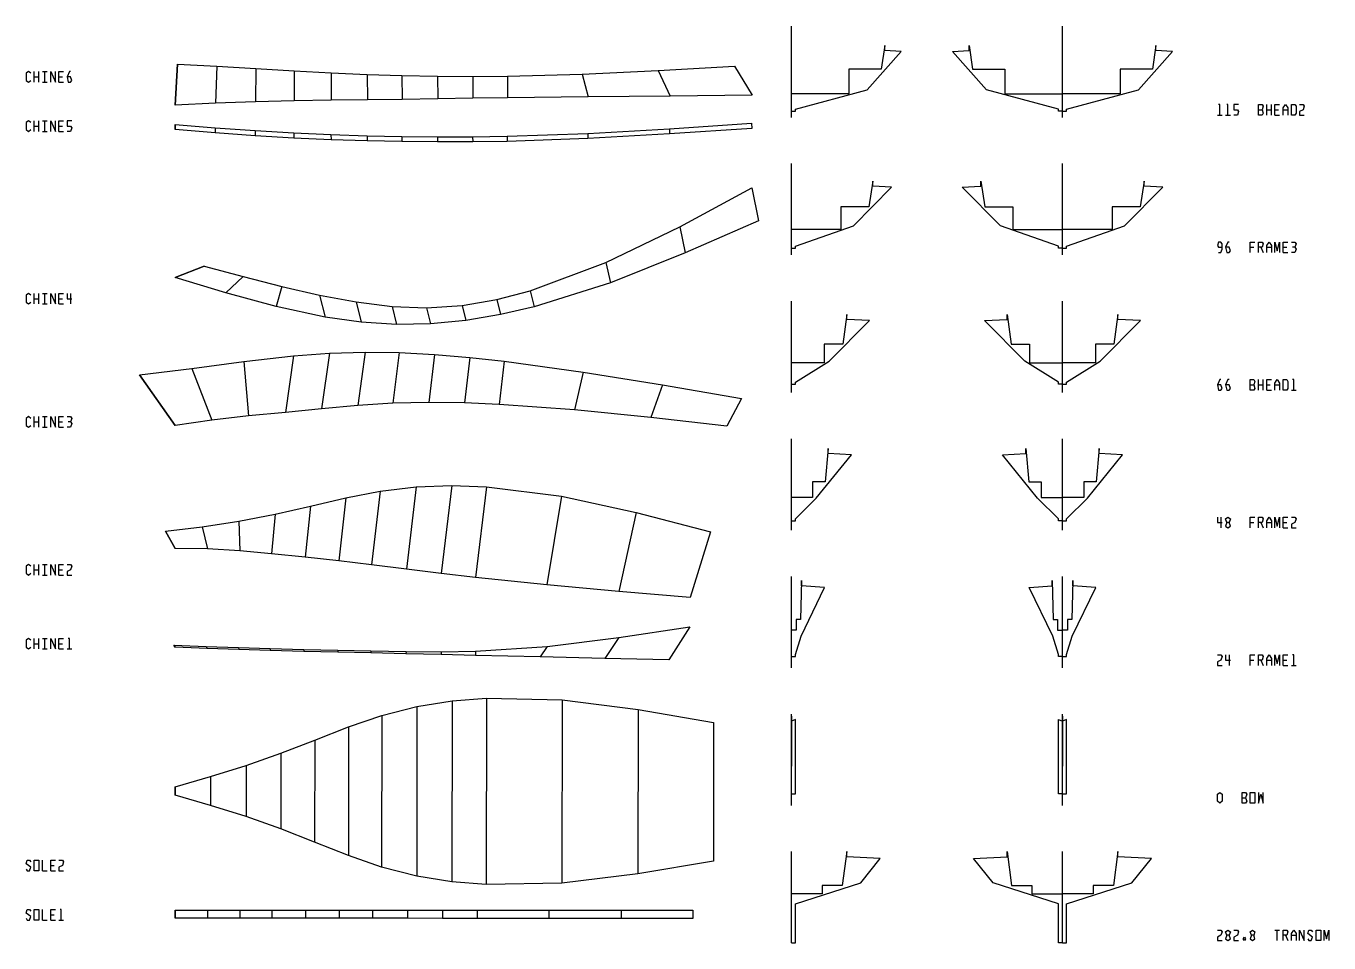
# Model space of a CAD drawing. Header units: metres. Extents: x -385 to 707, y -720 to 1023.
# Drawn here: x -373 to 262, y 108 to 554 of the extents above; entities that cross this region are included whole.
import ezdxf

# ---------------------------------------------------------------- set-up
doc = ezdxf.new("R2010")
doc.units = ezdxf.units.M

msp = doc.modelspace()

# ---------------------------------------------------------------- linework, layer by layer
for p, q in [((0, 510), (0, 554.45)), ((132, 510), (132, 554.45)), ((36.95, 523.42), (53.5, 542)), ((45.5, 545), (43.8, 533.5)), ((45.5, 542.5), (45.5, 545)), ((53.5, 542), (45.5, 542.5)), ((78.5, 542), (86.5, 542.5)), ((95.05, 523.42), (78.5, 542)), ((86.5, 542.5), (86.5, 545)), ((86.5, 545), (88.2, 533.5)), ((168.95, 523.42), (185.5, 542)), ((177.5, 545), (175.8, 533.5)), ((177.5, 542.5), (177.5, 545)), ((185.5, 542), (177.5, 542.5)), ((-300, 516), (-298.81, 535.96)), ((-298.81, 535.96), (-300, 516)), ((-298.81, 535.96), (-279.72, 534.84)), ((-279.72, 534.84), (-280.4, 516.83)), ((-279.72, 534.84), (-260.7, 533.74)), ((-260.7, 533.74), (-260.94, 517.55)), ((-260.7, 533.74), (-242.11, 532.69)), ((-64.88, 532.75), (-27.73, 534.98)), ((-27.73, 534.98), (-19, 520.87)), ((-27.73, 534.98), (-19, 520.87)), ((43.8, 533.5), (28, 533.5)), ((28, 533.5), (28, 521.5)), ((88.2, 533.5), (104, 533.5)), ((104, 533.5), (104, 521.5)), ((175.8, 533.5), (160, 533.5)), ((160, 533.5), (160, 521.5)), ((-371.43, 532.29), (-372.57, 531.43)), ((-372.57, 531.43), (-372.57, 528)), ((-372.57, 528), (-371.43, 527.14)), ((-370.29, 531.43), (-371.43, 532.29)), ((-371.43, 527.14), (-370.29, 528)), ((-368.57, 527.14), (-368.57, 532.29)), ((-368.57, 529.71), (-366.29, 529.71)), ((-366.29, 527.14), (-366.29, 532.29)), ((-364.57, 532.29), (-362.29, 532.29)), ((-364.57, 527.14), (-362.29, 527.14)), ((-363.43, 527.14), (-363.43, 532.29)), ((-360.57, 527.14), (-360.57, 532.29)), ((-360.57, 532.29), (-358.29, 527.14)), ((-358.29, 527.14), (-358.29, 532.29)), ((-356.57, 527.14), (-356.57, 532.29)), ((-356.57, 532.29), (-354.29, 532.29)), ((-356.57, 529.71), (-354.86, 529.71)), ((-356.57, 527.14), (-354.29, 527.14)), ((-351.43, 532.29), (-352.57, 529.71)), ((-352.57, 529.71), (-352, 527.14)), ((-350.86, 529.71), (-352.57, 529.71)), ((-352, 527.14), (-350.86, 527.14)), ((-350.86, 532.29), (-351.43, 532.29)), ((-350.29, 528), (-350.86, 529.71)), ((-350.86, 527.14), (-350.29, 528)), ((-242.11, 532.69), (-224.1, 531.72)), ((-242.11, 532.69), (-242.07, 518.05)), ((-224.1, 531.72), (-206.46, 530.9)), ((-224.1, 531.72), (-223.97, 518.33)), ((-206.46, 530.9), (-189.6, 530.31)), ((-206.46, 530.9), (-206.33, 518.51)), ((-189.6, 530.31), (-172.22, 529.98)), ((-189.6, 530.31), (-189.52, 518.68)), ((-172.22, 529.98), (-155.07, 529.91)), ((-172.22, 529.98), (-172.14, 518.96)), ((-155.07, 529.91), (-138.27, 530.07)), ((-155.07, 529.91), (-155, 519.26)), ((-138.27, 530.07), (-101.89, 531.01)), ((-138.27, 530.07), (-138.2, 519.55)), ((-101.89, 531.01), (-64.88, 532.75)), ((-101.89, 531.01), (-98.92, 519.98)), ((-64.88, 532.75), (-59.03, 520.37)), ((-59.03, 520.37), (-98.92, 519.98)), ((-19, 520.87), (-59.03, 520.37)), ((28, 521.5), (0, 521.5)), ((2, 514), (36.95, 523.42)), ((130, 514), (95.05, 523.42)), ((104, 521.5), (132, 521.5)), ((160, 521.5), (132, 521.5)), ((134, 514), (168.95, 523.42)), ((-280.4, 516.83), (-300, 516)), ((-260.94, 517.55), (-280.4, 516.83)), ((-242.07, 518.05), (-260.94, 517.55)), ((-223.97, 518.33), (-242.07, 518.05)), ((-206.33, 518.51), (-223.97, 518.33)), ((-189.52, 518.68), (-206.33, 518.51)), ((-172.14, 518.96), (-189.52, 518.68)), ((-155, 519.26), (-172.14, 518.96)), ((-138.2, 519.55), (-155, 519.26)), ((-98.92, 519.98), (-138.2, 519.55)), ((2, 513), (2, 514)), ((130, 513), (130, 514)), ((134, 513), (134, 514)), ((208.57, 516.29), (208, 516.29)), ((208.57, 511.14), (208.57, 516.29)), ((212.57, 516.29), (212, 516.29)), ((212.57, 511.14), (212.57, 516.29)), ((217.71, 516.29), (215.43, 516.29)), ((215.43, 516.29), (215.43, 513.71)), ((227.43, 511.14), (227.43, 516.29)), ((227.43, 516.29), (229.14, 516.29)), ((229.14, 516.29), (229.71, 515.43)), ((229.71, 515.43), (229.14, 513.71)), ((231.43, 511.14), (231.43, 516.29)), ((233.71, 511.14), (233.71, 516.29)), ((235.43, 511.14), (235.43, 516.29)), ((235.43, 516.29), (237.71, 516.29)), ((239.43, 514.57), (240.57, 516.29)), ((239.43, 511.14), (239.43, 514.57)), ((240.57, 516.29), (241.71, 514.57)), ((241.71, 514.57), (241.71, 511.14)), ((243.43, 511.14), (243.43, 516.29)), ((243.43, 516.29), (245.14, 516.29)), ((245.14, 516.29), (245.71, 515.43)), ((245.71, 515.43), (245.71, 512)), ((247.43, 516.29), (249.14, 516.29)), ((249.14, 516.29), (249.71, 515.43)), ((249.71, 515.43), (249.14, 513.71)), ((-371.43, 508.29), (-372.57, 507.43)), ((-370.29, 507.43), (-371.43, 508.29)), ((-368.57, 503.14), (-368.57, 508.29)), ((-366.29, 503.14), (-366.29, 508.29)), ((-364.57, 508.29), (-362.29, 508.29)), ((-363.43, 503.14), (-363.43, 508.29)), ((-360.57, 503.14), (-360.57, 508.29)), ((-360.57, 508.29), (-358.29, 503.14)), ((-358.29, 503.14), (-358.29, 508.29)), ((-356.57, 503.14), (-356.57, 508.29)), ((-356.57, 508.29), (-354.29, 508.29)), ((-350.29, 508.29), (-352.57, 508.29)), ((-352.57, 508.29), (-352.57, 505.71)), ((0, 513), (0, 513)), ((0, 513), (2, 513)), ((132, 513), (130, 513)), ((132, 513), (132, 513)), ((132, 513), (134, 513)), ((207.43, 511.14), (209.71, 511.14)), ((211.43, 511.14), (213.71, 511.14)), ((215.43, 513.71), (217.14, 513.71)), ((217.14, 511.14), (215.43, 511.14)), ((217.14, 513.71), (217.71, 512.86)), ((217.71, 512.86), (217.14, 511.14)), ((227.43, 513.71), (229.14, 513.71)), ((229.14, 511.14), (227.43, 511.14)), ((229.14, 513.71), (229.71, 512)), ((229.71, 512), (229.14, 511.14)), ((231.43, 513.71), (233.71, 513.71)), ((235.43, 513.71), (237.14, 513.71)), ((235.43, 511.14), (237.71, 511.14)), ((239.43, 513.71), (241.71, 513.71)), ((245.14, 511.14), (243.43, 511.14)), ((245.71, 512), (245.14, 511.14)), ((249.14, 513.71), (247.43, 512.86)), ((247.43, 512.86), (247.43, 511.14)), ((247.43, 511.14), (249.71, 511.14)), ((-372.57, 507.43), (-372.57, 504)), ((-372.57, 504), (-371.43, 503.14)), ((-371.43, 503.14), (-370.29, 504)), ((-368.57, 505.71), (-366.29, 505.71)), ((-364.57, 503.14), (-362.29, 503.14)), ((-356.57, 505.71), (-354.86, 505.71)), ((-356.57, 503.14), (-354.29, 503.14)), ((-352.57, 505.71), (-350.86, 505.71)), ((-350.86, 503.14), (-352.57, 503.14)), ((-350.86, 505.71), (-350.29, 504.86)), ((-350.29, 504.86), (-350.86, 503.14)), ((-300.06, 506.5), (-280.51, 504.97)), ((-300, 504), (-300.06, 506.5)), ((-300.06, 506.5), (-300, 504)), ((-280.45, 502.47), (-300, 504)), ((-280.51, 504.97), (-261.08, 503.56)), ((-280.51, 504.97), (-280.45, 502.47)), ((-261.02, 501.06), (-280.45, 502.47)), ((-261.08, 503.56), (-242.24, 502.4)), ((-261.08, 503.56), (-261.02, 501.06)), ((-242.24, 502.4), (-224.15, 501.57)), ((-242.24, 502.4), (-242.18, 499.9)), ((-224.15, 501.57), (-206.52, 501)), ((-224.15, 501.57), (-224.09, 499.07)), ((-138.39, 500.79), (-99.14, 502.21)), ((-99.14, 502.21), (-59.3, 504.46)), ((-99.14, 502.21), (-99.08, 499.7)), ((-59.25, 501.96), (-99.08, 499.7)), ((-59.3, 504.46), (-19.36, 507.12)), ((-59.3, 504.46), (-59.25, 501.96)), ((-19.3, 504.62), (-59.25, 501.96)), ((-19.36, 507.12), (-19.3, 504.62)), ((-19.36, 507.12), (-19.3, 504.62)), ((-242.18, 499.9), (-261.02, 501.06)), ((-224.09, 499.07), (-242.18, 499.9)), ((-206.46, 498.5), (-224.09, 499.07)), ((-206.52, 501), (-189.71, 500.67)), ((-206.52, 501), (-206.46, 498.5)), ((-189.65, 498.17), (-206.46, 498.5)), ((-189.71, 500.67), (-172.34, 500.5)), ((-189.71, 500.67), (-189.65, 498.17)), ((-172.28, 498), (-189.65, 498.17)), ((-172.34, 500.5), (-155.19, 500.53)), ((-172.34, 500.5), (-172.28, 498)), ((-155.14, 498.03), (-172.28, 498)), ((-155.19, 500.53), (-138.39, 500.79)), ((-155.19, 500.53), (-155.14, 498.03)), ((-138.34, 498.29), (-155.14, 498.03)), ((-138.39, 500.79), (-138.34, 498.29)), ((-99.08, 499.7), (-138.34, 498.29)), ((0, 443), (0, 487.45)), ((132, 443), (132, 487.45)), ((30.23, 457.13), (48.83, 475.93)), ((39.71, 478.91), (37.76, 466.5)), ((39.71, 476.41), (39.71, 478.91)), ((48.83, 475.93), (39.71, 476.41)), ((83.17, 475.93), (92.29, 476.41)), ((101.77, 457.13), (83.17, 475.93)), ((92.29, 476.41), (92.29, 478.91)), ((92.29, 478.91), (94.24, 466.5)), ((162.23, 457.13), (180.83, 475.93)), ((171.71, 478.91), (169.76, 466.5)), ((171.71, 476.41), (171.71, 478.91)), ((180.83, 475.93), (171.71, 476.41)), ((-54.36, 456.62), (-19.16, 475.68)), ((-19.16, 475.68), (-15.99, 459.67)), ((-19.16, 475.68), (-15.99, 459.67)), ((37.76, 466.5), (24.15, 466.5)), ((24.15, 466.5), (24.15, 455.42)), ((94.24, 466.5), (107.85, 466.5)), ((107.85, 466.5), (107.85, 455.42)), ((169.76, 466.5), (156.15, 466.5)), ((156.15, 466.5), (156.15, 455.42)), ((-15.99, 459.67), (-51.75, 443.97)), ((2, 447.35), (30.23, 457.13)), ((130, 447.35), (101.77, 457.13)), ((134, 447.35), (162.23, 457.13)), ((-90.27, 439.24), (-54.36, 456.62)), ((-54.36, 456.62), (-51.75, 443.97)), ((24.15, 455.42), (0, 455.42)), ((107.85, 455.42), (132, 455.42)), ((156.15, 455.42), (132, 455.42)), ((0, 446.35), (0, 446.35)), ((0, 446.35), (2, 446.35)), ((2, 446.35), (2, 447.35)), ((130, 446.35), (130, 447.35)), ((132, 446.35), (130, 446.35)), ((132, 446.35), (132, 446.35)), ((132, 446.35), (134, 446.35)), ((134, 446.35), (134, 447.35)), ((208, 449.29), (207.43, 447.57)), ((207.43, 447.57), (208, 446.71)), ((209.14, 449.29), (208, 449.29)), ((208, 446.71), (209.71, 446.71)), ((208, 444.14), (209.14, 444.14)), ((209.71, 448.43), (209.14, 449.29)), ((209.14, 444.14), (209.71, 445.86)), ((209.71, 445.86), (209.71, 448.43)), ((212.57, 449.29), (211.43, 446.71)), ((211.43, 446.71), (212, 444.14)), ((213.14, 446.71), (211.43, 446.71)), ((212, 444.14), (213.14, 444.14)), ((213.14, 449.29), (212.57, 449.29)), ((213.71, 445), (213.14, 446.71)), ((213.14, 444.14), (213.71, 445)), ((223.43, 444.14), (223.43, 449.29)), ((223.43, 449.29), (225.71, 449.29)), ((223.43, 446.71), (225.14, 446.71)), ((227.43, 444.14), (227.43, 449.29)), ((227.43, 449.29), (229.14, 449.29)), ((229.14, 446.71), (227.43, 446.71)), ((228.57, 446.71), (229.71, 444.14)), ((229.14, 449.29), (229.71, 448.43)), ((229.71, 448.43), (229.14, 446.71)), ((231.43, 447.57), (232.57, 449.29)), ((231.43, 444.14), (231.43, 447.57)), ((231.43, 446.71), (233.71, 446.71)), ((232.57, 449.29), (233.71, 447.57)), ((233.71, 447.57), (233.71, 444.14)), ((235.43, 444.14), (235.43, 449.29)), ((235.43, 449.29), (236.57, 445)), ((236.57, 445), (237.71, 449.29)), ((237.71, 449.29), (237.71, 444.14)), ((239.43, 444.14), (239.43, 449.29)), ((239.43, 449.29), (241.71, 449.29)), ((239.43, 446.71), (241.14, 446.71)), ((239.43, 444.14), (241.71, 444.14)), ((243.43, 449.29), (245.14, 449.29)), ((245.14, 444.14), (243.43, 444.14)), ((245.14, 446.71), (244, 446.71)), ((245.14, 449.29), (245.71, 448.43)), ((245.71, 448.43), (245.14, 446.71)), ((245.14, 446.71), (245.71, 445.86)), ((245.71, 445.86), (245.14, 444.14)), ((-127.09, 425.56), (-90.27, 439.24)), ((-90.27, 439.24), (-88.12, 429.5)), ((-51.75, 443.97), (-88.12, 429.5)), ((-300, 432), (-285.89, 437.53)), ((-285.89, 437.53), (-300, 432)), ((-275.3, 424.54), (-300, 432)), ((-285.89, 437.53), (-266.94, 432.45)), ((-266.94, 432.45), (-275.3, 424.54)), ((-266.94, 432.45), (-248.07, 427.65)), ((-248.07, 427.65), (-250.79, 417.84)), ((-248.07, 427.65), (-229.67, 423.44)), ((-143.35, 421.31), (-127.09, 425.56)), ((-127.09, 425.56), (-125.16, 417.79)), ((-88.12, 429.5), (-125.16, 417.79)), ((-371.43, 424.29), (-372.57, 423.43)), ((-372.57, 423.43), (-372.57, 420)), ((-372.57, 420), (-371.43, 419.14)), ((-370.29, 423.43), (-371.43, 424.29)), ((-371.43, 419.14), (-370.29, 420)), ((-368.57, 419.14), (-368.57, 424.29)), ((-368.57, 421.71), (-366.29, 421.71)), ((-366.29, 419.14), (-366.29, 424.29)), ((-364.57, 424.29), (-362.29, 424.29)), ((-364.57, 419.14), (-362.29, 419.14)), ((-363.43, 419.14), (-363.43, 424.29)), ((-360.57, 419.14), (-360.57, 424.29)), ((-360.57, 424.29), (-358.29, 419.14)), ((-358.29, 419.14), (-358.29, 424.29)), ((-356.57, 419.14), (-356.57, 424.29)), ((-356.57, 424.29), (-354.29, 424.29)), ((-356.57, 421.71), (-354.86, 421.71)), ((-356.57, 419.14), (-354.29, 419.14)), ((-352.57, 424.29), (-352.57, 421.71)), ((-352.57, 421.71), (-350.29, 421.71)), ((-350.86, 424.29), (-350.86, 419.14)), ((-250.79, 417.84), (-275.3, 424.54)), ((-229.67, 423.44), (-211.88, 420.09)), ((-229.67, 423.44), (-227.02, 412.76)), ((-211.88, 420.09), (-194.37, 417.88)), ((-211.88, 420.09), (-209.45, 410.32)), ((-160.24, 418.37), (-143.35, 421.31)), ((-143.35, 421.31), (-141.52, 413.94)), ((0, 376), (0, 420.45)), ((132, 376), (132, 420.45)), ((-227.02, 412.76), (-250.79, 417.84)), ((-209.45, 410.32), (-227.02, 412.76)), ((-194.37, 417.88), (-177.58, 417.19)), ((-194.37, 417.88), (-192.22, 409.2)), ((-177.58, 417.19), (-160.24, 418.37)), ((-177.58, 417.19), (-175.64, 409.41)), ((-160.24, 418.37), (-158.42, 411.05)), ((-141.52, 413.94), (-158.42, 411.05)), ((-125.16, 417.79), (-141.52, 413.94)), ((27, 414), (25, 399.5)), ((27, 411.5), (27, 414)), ((105, 411.5), (105, 414)), ((105, 414), (107, 399.5)), ((159, 414), (157, 399.5)), ((159, 411.5), (159, 414)), ((-192.22, 409.2), (-209.45, 410.32)), ((-175.64, 409.41), (-192.22, 409.2)), ((-158.42, 411.05), (-175.64, 409.41)), ((18.4, 391.25), (38, 411)), ((38, 411), (27, 411.5)), ((94, 411), (105, 411.5)), ((113.6, 391.25), (94, 411)), ((150.4, 391.25), (170, 411)), ((170, 411), (159, 411.5)), ((-266.62, 391.1), (-242.45, 393.82)), ((-242.45, 393.82), (-246.31, 366.26)), ((-242.45, 393.82), (-224.77, 395.11)), ((-224.77, 395.11), (-228.73, 368)), ((-224.77, 395.11), (-207.51, 395.66)), ((-207.51, 395.66), (-211.13, 369.66)), ((-207.51, 395.66), (-190.93, 395.49)), ((-190.93, 395.49), (-194.08, 370.81)), ((-190.93, 395.49), (-173.65, 394.59)), ((-173.65, 394.59), (-176.44, 371.23)), ((-173.65, 394.59), (-156.57, 393.11)), ((25, 399.5), (16, 399.5)), ((16, 399.5), (16, 390.4)), ((107, 399.5), (116, 399.5)), ((116, 399.5), (116, 390.4)), ((157, 399.5), (148, 399.5)), ((148, 399.5), (148, 390.4)), ((-317.42, 384.63), (-291.8, 387.78)), ((-291.8, 387.78), (-266.62, 391.1)), ((-291.8, 387.78), (-282.19, 362.6)), ((-266.62, 391.1), (-264.21, 364.58)), ((-156.57, 393.11), (-159.12, 370.94)), ((-156.57, 393.11), (-139.87, 391.24)), ((-139.87, 391.24), (-142.27, 370.18)), ((-139.87, 391.24), (-101.39, 385.94)), ((16, 390.4), (0, 390.4)), ((2, 381), (18.4, 391.25)), ((130, 381), (113.6, 391.25)), ((116, 390.4), (132, 390.4)), ((148, 390.4), (132, 390.4)), ((134, 381), (150.4, 391.25)), ((-300, 360), (-317.42, 384.63)), ((-317.42, 384.63), (-300, 360)), ((-101.39, 385.94), (-105.52, 367.52)), ((-101.39, 385.94), (-62.74, 379.72)), ((2, 380), (2, 381)), ((130, 380), (130, 381)), ((134, 380), (134, 381)), ((208.57, 382.29), (207.43, 379.71)), ((209.14, 382.29), (208.57, 382.29)), ((212.57, 382.29), (211.43, 379.71)), ((213.14, 382.29), (212.57, 382.29)), ((223.43, 377.14), (223.43, 382.29)), ((223.43, 382.29), (225.14, 382.29)), ((225.14, 382.29), (225.71, 381.43)), ((225.71, 381.43), (225.14, 379.71)), ((227.43, 377.14), (227.43, 382.29)), ((229.71, 377.14), (229.71, 382.29)), ((231.43, 377.14), (231.43, 382.29)), ((231.43, 382.29), (233.71, 382.29)), ((235.43, 380.57), (236.57, 382.29)), ((235.43, 377.14), (235.43, 380.57)), ((236.57, 382.29), (237.71, 380.57)), ((237.71, 380.57), (237.71, 377.14)), ((239.43, 377.14), (239.43, 382.29)), ((239.43, 382.29), (241.14, 382.29)), ((241.14, 382.29), (241.71, 381.43)), ((241.71, 381.43), (241.71, 378)), ((244.57, 382.29), (244, 382.29)), ((244.57, 377.14), (244.57, 382.29)), ((-62.74, 379.72), (-68.45, 363.9)), ((-62.74, 379.72), (-24.25, 373.08)), ((0, 380), (0, 380)), ((0, 380), (2, 380)), ((132, 380), (130, 380)), ((132, 380), (132, 380)), ((132, 380), (134, 380)), ((207.43, 379.71), (208, 377.14)), ((209.14, 379.71), (207.43, 379.71)), ((208, 377.14), (209.14, 377.14)), ((209.71, 378), (209.14, 379.71)), ((209.14, 377.14), (209.71, 378)), ((211.43, 379.71), (212, 377.14)), ((213.14, 379.71), (211.43, 379.71)), ((212, 377.14), (213.14, 377.14)), ((213.71, 378), (213.14, 379.71)), ((213.14, 377.14), (213.71, 378)), ((223.43, 379.71), (225.14, 379.71)), ((225.14, 377.14), (223.43, 377.14)), ((225.14, 379.71), (225.71, 378)), ((225.71, 378), (225.14, 377.14)), ((227.43, 379.71), (229.71, 379.71)), ((231.43, 379.71), (233.14, 379.71)), ((231.43, 377.14), (233.71, 377.14)), ((235.43, 379.71), (237.71, 379.71)), ((241.14, 377.14), (239.43, 377.14)), ((241.71, 378), (241.14, 377.14)), ((243.43, 377.14), (245.71, 377.14)), ((-228.73, 368), (-246.31, 366.26)), ((-211.13, 369.66), (-228.73, 368)), ((-194.08, 370.81), (-211.13, 369.66)), ((-176.44, 371.23), (-194.08, 370.81)), ((-159.12, 370.94), (-176.44, 371.23)), ((-142.27, 370.18), (-159.12, 370.94)), ((-105.52, 367.52), (-142.27, 370.18)), ((-24.25, 373.08), (-31.41, 359.63)), ((-24.25, 373.08), (-31.41, 359.63)), ((-371.43, 364.29), (-372.57, 363.43)), ((-372.57, 363.43), (-372.57, 360)), ((-370.29, 363.43), (-371.43, 364.29)), ((-368.57, 359.14), (-368.57, 364.29)), ((-368.57, 361.71), (-366.29, 361.71)), ((-366.29, 359.14), (-366.29, 364.29)), ((-364.57, 364.29), (-362.29, 364.29)), ((-363.43, 359.14), (-363.43, 364.29)), ((-360.57, 359.14), (-360.57, 364.29)), ((-360.57, 364.29), (-358.29, 359.14)), ((-358.29, 359.14), (-358.29, 364.29)), ((-356.57, 359.14), (-356.57, 364.29)), ((-356.57, 364.29), (-354.29, 364.29)), ((-356.57, 361.71), (-354.86, 361.71)), ((-352.57, 364.29), (-350.86, 364.29)), ((-350.86, 361.71), (-352, 361.71)), ((-350.86, 364.29), (-350.29, 363.43)), ((-350.29, 363.43), (-350.86, 361.71)), ((-350.86, 361.71), (-350.29, 360.86)), ((-282.19, 362.6), (-300, 360)), ((-264.21, 364.58), (-282.19, 362.6)), ((-246.31, 366.26), (-264.21, 364.58)), ((-68.45, 363.9), (-105.52, 367.52)), ((-31.41, 359.63), (-68.45, 363.9)), ((-372.57, 360), (-371.43, 359.14)), ((-371.43, 359.14), (-370.29, 360)), ((-364.57, 359.14), (-362.29, 359.14)), ((-356.57, 359.14), (-354.29, 359.14)), ((-350.86, 359.14), (-352.57, 359.14)), ((-350.29, 360.86), (-350.86, 359.14)), ((0, 309), (0, 353.45)), ((132, 309), (132, 353.45)), ((12.13, 324.49), (29.25, 345.64)), ((17.91, 348.75), (16.38, 332.5)), ((17.91, 346.24), (17.91, 348.75)), ((29.25, 345.64), (17.91, 346.24)), ((102.75, 345.64), (114.09, 346.24)), ((119.87, 324.49), (102.75, 345.64)), ((114.09, 346.24), (114.09, 348.75)), ((114.09, 348.75), (115.62, 332.5)), ((144.13, 324.49), (161.25, 345.64)), ((149.91, 348.75), (148.38, 332.5)), ((149.91, 346.24), (149.91, 348.75)), ((161.25, 345.64), (149.91, 346.24)), ((-200.12, 328.02), (-182.6, 330.11)), ((-182.6, 330.11), (-187.38, 289.99)), ((-182.6, 330.11), (-165.29, 330.76)), ((-165.29, 330.76), (-170.41, 287.94)), ((-165.29, 330.76), (-148.44, 330.17)), ((-148.44, 330.17), (-153.71, 286.01)), ((-148.44, 330.17), (-111.88, 325.52)), ((16.38, 332.5), (10.32, 332.5)), ((10.32, 332.5), (10.32, 324.96)), ((115.62, 332.5), (121.68, 332.5)), ((121.68, 332.5), (121.68, 324.96)), ((148.38, 332.5), (142.32, 332.5)), ((142.32, 332.5), (142.32, 324.96)), ((-234.1, 320.69), (-216.89, 324.72)), ((-216.89, 324.72), (-220.38, 293.99)), ((-216.89, 324.72), (-200.12, 328.02)), ((-200.12, 328.02), (-204.36, 292.07)), ((-111.88, 325.52), (-118.97, 282.41)), ((-111.88, 325.52), (-75.49, 317.59)), ((10.32, 324.96), (0, 324.96)), ((2, 314.55), (12.13, 324.49)), ((130, 314.55), (119.87, 324.49)), ((121.68, 324.96), (132, 324.96)), ((142.32, 324.96), (132, 324.96)), ((134, 314.55), (144.13, 324.49)), ((-251.33, 316.77), (-234.1, 320.69)), ((-234.1, 320.69), (-236.71, 295.83)), ((-75.49, 317.59), (-84.02, 279.2)), ((-75.49, 317.59), (-39.43, 308.1)), ((-286.88, 310.67), (-269, 313.43)), ((-269, 313.43), (-251.33, 316.77)), ((-269, 313.43), (-268.48, 298.87)), ((-251.33, 316.77), (-253.07, 297.51)), ((0, 313.56), (0, 313.56)), ((0, 313.56), (2, 313.56)), ((2, 313.56), (2, 314.55)), ((130, 313.56), (130, 314.55)), ((132, 313.56), (130, 313.56)), ((132, 313.56), (132, 313.56)), ((132, 313.56), (134, 313.56)), ((134, 313.56), (134, 314.55)), ((207.43, 315.29), (207.43, 312.71)), ((207.43, 312.71), (209.71, 312.71)), ((209.14, 315.29), (209.14, 310.14)), ((211.43, 314.43), (212.57, 315.29)), ((212, 312.71), (211.43, 314.43)), ((212, 312.71), (211.43, 311)), ((211.43, 311), (212.57, 310.14)), ((213.14, 312.71), (212, 312.71)), ((212.57, 315.29), (213.71, 314.43)), ((212.57, 310.14), (213.71, 311)), ((213.71, 314.43), (213.14, 312.71)), ((213.71, 311), (213.14, 312.71)), ((223.43, 310.14), (223.43, 315.29)), ((223.43, 315.29), (225.71, 315.29)), ((223.43, 312.71), (225.14, 312.71)), ((227.43, 310.14), (227.43, 315.29)), ((227.43, 315.29), (229.14, 315.29)), ((229.14, 312.71), (227.43, 312.71)), ((228.57, 312.71), (229.71, 310.14)), ((229.14, 315.29), (229.71, 314.43)), ((229.71, 314.43), (229.14, 312.71)), ((231.43, 313.57), (232.57, 315.29)), ((231.43, 310.14), (231.43, 313.57)), ((231.43, 312.71), (233.71, 312.71)), ((232.57, 315.29), (233.71, 313.57)), ((233.71, 313.57), (233.71, 310.14)), ((235.43, 310.14), (235.43, 315.29)), ((235.43, 315.29), (236.57, 311)), ((236.57, 311), (237.71, 315.29)), ((237.71, 315.29), (237.71, 310.14)), ((239.43, 310.14), (239.43, 315.29)), ((239.43, 315.29), (241.71, 315.29)), ((239.43, 312.71), (241.14, 312.71)), ((243.43, 315.29), (245.14, 315.29)), ((245.14, 312.71), (243.43, 311.86)), ((243.43, 311.86), (243.43, 310.14)), ((245.14, 315.29), (245.71, 314.43)), ((245.71, 314.43), (245.14, 312.71)), ((-304.75, 308.56), (-286.88, 310.67)), ((-300, 300), (-304.75, 308.56)), ((-304.75, 308.56), (-300, 300)), ((-286.88, 310.67), (-284.22, 299.86)), ((-39.43, 308.1), (-49.22, 276.19)), ((-39.43, 308.1), (-49.22, 276.19)), ((239.43, 310.14), (241.71, 310.14)), ((243.43, 310.14), (245.71, 310.14)), ((-284.22, 299.86), (-300, 300)), ((-268.48, 298.87), (-284.22, 299.86)), ((-253.07, 297.51), (-268.48, 298.87)), ((-371.43, 292.29), (-372.57, 291.43)), ((-370.29, 291.43), (-371.43, 292.29)), ((-368.57, 287.14), (-368.57, 292.29)), ((-366.29, 287.14), (-366.29, 292.29)), ((-364.57, 292.29), (-362.29, 292.29)), ((-363.43, 287.14), (-363.43, 292.29)), ((-360.57, 287.14), (-360.57, 292.29)), ((-360.57, 292.29), (-358.29, 287.14)), ((-358.29, 287.14), (-358.29, 292.29)), ((-356.57, 287.14), (-356.57, 292.29)), ((-356.57, 292.29), (-354.29, 292.29)), ((-352.57, 292.29), (-350.86, 292.29)), ((-350.86, 292.29), (-350.29, 291.43)), ((-236.71, 295.83), (-253.07, 297.51)), ((-220.38, 293.99), (-236.71, 295.83)), ((-204.36, 292.07), (-220.38, 293.99)), ((-187.38, 289.99), (-204.36, 292.07)), ((-372.57, 291.43), (-372.57, 288)), ((-372.57, 288), (-371.43, 287.14)), ((-371.43, 287.14), (-370.29, 288)), ((-368.57, 289.71), (-366.29, 289.71)), ((-364.57, 287.14), (-362.29, 287.14)), ((-356.57, 289.71), (-354.86, 289.71)), ((-356.57, 287.14), (-354.29, 287.14)), ((-350.86, 289.71), (-352.57, 288.86)), ((-352.57, 288.86), (-352.57, 287.14)), ((-352.57, 287.14), (-350.29, 287.14)), ((-350.29, 291.43), (-350.86, 289.71)), ((-170.41, 287.94), (-187.38, 289.99)), ((-153.71, 286.01), (-170.41, 287.94)), ((-118.97, 282.41), (-153.71, 286.01)), ((0, 242), (0, 286.45)), ((132, 242), (132, 286.45)), ((-84.02, 279.2), (-118.97, 282.41)), ((-49.22, 276.19), (-84.02, 279.2)), ((4.96, 284.44), (4.51, 265.5)), ((4.78, 257.39), (16.16, 281.1)), ((4.96, 281.94), (4.96, 284.44)), ((16.16, 281.1), (4.96, 281.94)), ((115.84, 281.1), (127.04, 281.94)), ((127.22, 257.39), (115.84, 281.1)), ((127.04, 281.94), (127.04, 284.44)), ((127.04, 284.44), (127.49, 265.5)), ((136.96, 284.44), (136.51, 265.5)), ((136.78, 257.39), (148.16, 281.1)), ((136.96, 281.94), (136.96, 284.44)), ((148.16, 281.1), (136.96, 281.94)), ((-84.02, 256.7), (-49.48, 261.86)), ((-49.48, 261.86), (-59.71, 245.89)), ((-49.48, 261.86), (-59.71, 245.89)), ((2.36, 260.3), (0, 260.3)), ((4.51, 265.5), (2.36, 265.5)), ((2.36, 265.5), (2.36, 260.3)), ((127.49, 265.5), (129.64, 265.5)), ((129.64, 265.5), (129.64, 260.3)), ((129.64, 260.3), (132, 260.3)), ((134.36, 260.3), (132, 260.3)), ((136.51, 265.5), (134.36, 265.5)), ((134.36, 265.5), (134.36, 260.3)), ((-371.43, 256.29), (-372.57, 255.43)), ((-372.57, 255.43), (-372.57, 252)), ((-370.29, 255.43), (-371.43, 256.29)), ((-368.57, 251.14), (-368.57, 256.29)), ((-368.57, 253.71), (-366.29, 253.71)), ((-366.29, 251.14), (-366.29, 256.29)), ((-364.57, 256.29), (-362.29, 256.29)), ((-363.43, 251.14), (-363.43, 256.29)), ((-360.57, 251.14), (-360.57, 256.29)), ((-360.57, 256.29), (-358.29, 251.14)), ((-358.29, 251.14), (-358.29, 256.29)), ((-356.57, 251.14), (-356.57, 256.29)), ((-356.57, 256.29), (-354.29, 256.29)), ((-356.57, 253.71), (-354.86, 253.71)), ((-351.43, 256.29), (-352, 256.29)), ((-351.43, 251.14), (-351.43, 256.29)), ((-118.86, 252.42), (-84.02, 256.7)), ((-84.02, 256.7), (-90.84, 246.56)), ((2, 248.41), (4.78, 257.39)), ((130, 248.41), (127.22, 257.39)), ((134, 248.41), (136.78, 257.39)), ((-372.57, 252), (-371.43, 251.14)), ((-371.43, 251.14), (-370.29, 252)), ((-364.57, 251.14), (-362.29, 251.14)), ((-356.57, 251.14), (-354.29, 251.14)), ((-352.57, 251.14), (-350.29, 251.14)), ((-300.7, 253), (-284.93, 252.39)), ((-300, 252), (-300.7, 253)), ((-300.7, 253), (-300, 252)), ((-284.47, 251.39), (-300, 252)), ((-284.93, 252.39), (-269.17, 251.82)), ((-284.93, 252.39), (-284.47, 251.39)), ((-268.94, 250.81), (-284.47, 251.39)), ((-269.17, 251.82), (-253.7, 251.32)), ((-269.17, 251.82), (-268.94, 250.81)), ((-253.7, 250.32), (-268.94, 250.81)), ((-253.7, 251.32), (-237.27, 250.9)), ((-253.7, 251.32), (-253.7, 250.32)), ((-237.27, 249.9), (-253.7, 250.32)), ((-237.27, 250.9), (-220.84, 250.55)), ((-237.27, 250.9), (-237.27, 249.9)), ((-220.84, 249.55), (-237.27, 249.9)), ((-220.84, 250.55), (-204.7, 250.22)), ((-220.84, 250.55), (-220.84, 249.55)), ((-204.7, 249.22), (-220.84, 249.55)), ((-204.7, 250.22), (-187.6, 249.87)), ((-204.7, 250.22), (-204.7, 249.22)), ((-187.61, 248.83), (-204.7, 249.22)), ((-187.6, 249.87), (-187.61, 248.83)), ((-170.51, 248.41), (-187.61, 248.83)), ((-187.6, 249.87), (-170.5, 249.72)), ((-170.5, 249.72), (-170.51, 248.41)), ((-153.71, 248), (-170.51, 248.41)), ((-170.5, 249.72), (-153.7, 250)), ((-153.7, 250), (-153.71, 248)), ((-122.28, 247.26), (-153.71, 248)), ((-153.7, 250), (-118.86, 252.42)), ((-118.86, 252.42), (-122.28, 247.26)), ((0, 247.44), (0, 247.44)), ((0, 247.44), (2, 247.44)), ((2, 247.44), (2, 248.41)), ((130, 247.44), (130, 248.41)), ((132, 247.44), (130, 247.44)), ((132, 247.44), (132, 247.44)), ((132, 247.44), (134, 247.44)), ((134, 247.44), (134, 248.41)), ((207.43, 248.29), (209.14, 248.29)), ((209.14, 248.29), (209.71, 247.43)), ((209.71, 247.43), (209.14, 245.71)), ((211.43, 248.29), (211.43, 245.71)), ((213.14, 248.29), (213.14, 243.14)), ((223.43, 243.14), (223.43, 248.29)), ((223.43, 248.29), (225.71, 248.29)), ((227.43, 243.14), (227.43, 248.29)), ((227.43, 248.29), (229.14, 248.29)), ((229.14, 248.29), (229.71, 247.43)), ((229.71, 247.43), (229.14, 245.71)), ((231.43, 246.57), (232.57, 248.29)), ((232.57, 248.29), (233.71, 246.57)), ((235.43, 243.14), (235.43, 248.29)), ((235.43, 248.29), (236.57, 244)), ((236.57, 244), (237.71, 248.29)), ((237.71, 248.29), (237.71, 243.14)), ((239.43, 243.14), (239.43, 248.29)), ((239.43, 248.29), (241.71, 248.29)), ((244.57, 248.29), (244, 248.29)), ((244.57, 243.14), (244.57, 248.29)), ((-90.84, 246.56), (-122.28, 247.26)), ((-59.71, 245.89), (-90.84, 246.56)), ((209.14, 245.71), (207.43, 244.86)), ((207.43, 244.86), (207.43, 243.14)), ((207.43, 243.14), (209.71, 243.14)), ((211.43, 245.71), (213.71, 245.71)), ((223.43, 245.71), (225.14, 245.71)), ((229.14, 245.71), (227.43, 245.71)), ((228.57, 245.71), (229.71, 243.14)), ((231.43, 243.14), (231.43, 246.57)), ((231.43, 245.71), (233.71, 245.71)), ((233.71, 246.57), (233.71, 243.14)), ((239.43, 245.71), (241.14, 245.71)), ((239.43, 243.14), (241.71, 243.14)), ((243.43, 243.14), (245.71, 243.14)), ((-199.41, 218.81), (-182.31, 223.14)), ((-182.31, 223.14), (-182.41, 140.54)), ((-182.31, 223.14), (-165.2, 225.87)), ((-165.2, 225.87), (-165.32, 137.76)), ((-165.2, 225.87), (-148.39, 227.19)), ((-148.39, 227.19), (-148.51, 136.39)), ((-148.39, 227.19), (-111.55, 226.3)), ((-111.55, 226.3), (-111.66, 137.18)), ((-111.55, 226.3), (-74.58, 221.74)), ((-215.57, 213.25), (-199.41, 218.81)), ((-199.41, 218.81), (-199.51, 144.91)), ((-74.58, 221.74), (-74.69, 141.65)), ((-74.58, 221.74), (-37.84, 215.39)), ((0, 175), (0, 219.45)), ((0.01, 216), (0.01, 218.5)), ((0.01, 218.5), (0.01, 198.5)), ((2, 216.75), (0.01, 216)), ((2, 190.3), (2, 216.75)), ((130, 190.3), (130, 216.75)), ((130, 216.75), (131.99, 216)), ((131.99, 216), (131.99, 218.5)), ((131.99, 218.5), (131.99, 198.5)), ((132, 175), (132, 219.45)), ((132.01, 216), (132.01, 218.5)), ((132.01, 218.5), (132.01, 198.5)), ((134, 216.75), (132.01, 216)), ((134, 190.3), (134, 216.75)), ((-232.02, 206.77), (-215.57, 213.25)), ((-215.57, 213.25), (-215.65, 150.52)), ((-37.84, 215.39), (-37.93, 147.89)), ((-37.84, 215.39), (-37.93, 147.89)), ((-248.47, 200.33), (-232.02, 206.77)), ((-232.02, 206.77), (-232.09, 157.04)), ((-265.45, 194.41), (-248.47, 200.33)), ((-248.47, 200.33), (-248.52, 163.53)), ((0.01, 198.5), (0.01, 198.5)), ((0.01, 198.5), (0.01, 194)), ((131.99, 198.5), (131.99, 198.5)), ((131.99, 198.5), (131.99, 194)), ((132.01, 198.5), (132.01, 198.5)), ((132.01, 198.5), (132.01, 194)), ((-282.72, 189.04), (-265.45, 194.41)), ((-265.45, 194.41), (-265.48, 169.49)), ((0.01, 194), (0, 194)), ((2, 181.6), (2, 190.3)), ((130, 181.6), (130, 190.3)), ((131.99, 194), (132, 194)), ((132.01, 194), (132, 194)), ((134, 181.6), (134, 190.3)), ((-300, 184), (-282.72, 189.04)), ((-300, 180), (-300, 184)), ((-300, 184), (-300, 180)), ((-282.72, 189.04), (-282.74, 174.91)), ((-282.74, 174.91), (-300, 180)), ((0, 180.6), (0, 180.6)), ((0, 180.6), (2, 180.6)), ((2, 180.6), (2, 181.6)), ((130, 180.6), (130, 181.6)), ((132, 180.6), (130, 180.6)), ((132, 180.6), (132, 180.6)), ((132, 180.6), (134, 180.6)), ((134, 180.6), (134, 181.6)), ((207.43, 180.43), (208.57, 181.29)), ((207.43, 177), (207.43, 180.43)), ((208.57, 181.29), (209.71, 180.43)), ((209.71, 180.43), (209.71, 177)), ((219.43, 176.14), (219.43, 181.29)), ((219.43, 181.29), (221.14, 181.29)), ((219.43, 178.71), (221.14, 178.71)), ((221.14, 181.29), (221.71, 180.43)), ((221.71, 180.43), (221.14, 178.71)), ((221.14, 178.71), (221.71, 177)), ((223.43, 176.14), (223.43, 181.29)), ((223.43, 181.29), (225.71, 181.29)), ((225.71, 181.29), (225.71, 176.14)), ((227.43, 181.29), (227.43, 176.14)), ((227.43, 176.14), (228.57, 180.43)), ((228.57, 180.43), (229.71, 176.14)), ((229.71, 176.14), (229.71, 181.29)), ((-265.48, 169.49), (-282.74, 174.91)), ((208.57, 176.14), (207.43, 177)), ((209.71, 177), (208.57, 176.14)), ((221.14, 176.14), (219.43, 176.14)), ((221.71, 177), (221.14, 176.14)), ((225.71, 176.14), (223.43, 176.14)), ((-248.52, 163.53), (-265.48, 169.49)), ((-232.09, 157.04), (-248.52, 163.53)), ((-215.65, 150.52), (-232.09, 157.04)), ((0, 108), (0, 152.45)), ((27, 152.45), (24.8, 136)), ((27, 149.95), (27, 152.45)), ((105, 149.95), (105, 152.45)), ((105, 152.45), (107.2, 136)), ((132, 108), (132, 152.45)), ((159, 152.45), (156.8, 136)), ((159, 149.95), (159, 152.45)), ((-372.57, 146.57), (-372, 148.29)), ((-370.29, 144.86), (-372.57, 146.57)), ((-372, 148.29), (-370.86, 148.29)), ((-370.86, 148.29), (-370.29, 147.43)), ((-368.57, 143.14), (-368.57, 148.29)), ((-368.57, 148.29), (-366.29, 148.29)), ((-366.29, 148.29), (-366.29, 143.14)), ((-364.57, 143.14), (-364.57, 148.29)), ((-360.57, 143.14), (-360.57, 148.29)), ((-360.57, 148.29), (-358.29, 148.29)), ((-356.57, 148.29), (-354.86, 148.29)), ((-354.86, 148.29), (-354.29, 147.43)), ((-354.29, 147.43), (-354.86, 145.71)), ((-199.51, 144.91), (-215.65, 150.52)), ((-37.93, 147.89), (-74.69, 141.65)), ((43.3, 149.14), (27, 149.95)), ((33.75, 137.26), (43.3, 149.14)), ((88.7, 149.14), (105, 149.95)), ((98.25, 137.26), (88.7, 149.14)), ((175.3, 149.14), (159, 149.95)), ((165.75, 137.26), (175.3, 149.14)), ((-372.57, 144), (-372, 143.14)), ((-372, 143.14), (-370.86, 143.14)), ((-370.86, 143.14), (-370.29, 144.86)), ((-366.29, 143.14), (-368.57, 143.14)), ((-364.57, 143.14), (-362.29, 143.14)), ((-360.57, 145.71), (-358.86, 145.71)), ((-360.57, 143.14), (-358.29, 143.14)), ((-354.86, 145.71), (-356.57, 144.86)), ((-356.57, 144.86), (-356.57, 143.14)), ((-356.57, 143.14), (-354.29, 143.14)), ((-182.41, 140.54), (-199.51, 144.91)), ((-165.32, 137.76), (-182.41, 140.54)), ((-74.69, 141.65), (-111.66, 137.18)), ((-148.51, 136.39), (-165.32, 137.76)), ((-111.66, 137.18), (-148.51, 136.39)), ((2, 126.97), (33.75, 137.26)), ((24.8, 136), (15, 136)), ((15, 136), (15, 131.89)), ((130, 126.97), (98.25, 137.26)), ((107.2, 136), (117, 136)), ((117, 136), (117, 131.89)), ((134, 126.97), (165.75, 137.26)), ((156.8, 136), (147, 136)), ((147, 136), (147, 131.89)), ((15, 131.89), (0, 131.89)), ((2, 108), (2, 126.97)), ((117, 131.89), (132, 131.89)), ((130, 108), (130, 126.97)), ((147, 131.89), (132, 131.89)), ((134, 108), (134, 126.97)), ((-372.57, 122.57), (-372, 124.29)), ((-370.29, 120.86), (-372.57, 122.57)), ((-372, 124.29), (-370.86, 124.29)), ((-370.86, 124.29), (-370.29, 123.43)), ((-370.86, 119.14), (-370.29, 120.86)), ((-368.57, 119.14), (-368.57, 124.29)), ((-368.57, 124.29), (-366.29, 124.29)), ((-366.29, 124.29), (-366.29, 119.14)), ((-364.57, 119.14), (-364.57, 124.29)), ((-360.57, 119.14), (-360.57, 124.29)), ((-360.57, 124.29), (-358.29, 124.29)), ((-360.57, 121.71), (-358.86, 121.71)), ((-355.43, 124.29), (-356, 124.29)), ((-355.43, 119.14), (-355.43, 124.29)), ((-300, 124), (-284.22, 124)), ((-300, 120), (-300, 124)), ((-300, 124), (-300, 120)), ((-284.22, 124), (-268.45, 124)), ((-284.22, 124), (-284.22, 120)), ((-268.45, 124), (-252.98, 124)), ((-268.45, 124), (-268.45, 120)), ((-252.98, 124), (-236.53, 124)), ((-252.98, 124), (-252.98, 120)), ((-236.53, 124), (-236.54, 120)), ((-236.53, 124), (-220.1, 123.99)), ((-220.1, 123.99), (-203.96, 123.99)), ((-220.1, 123.99), (-220.1, 120)), ((-203.96, 123.99), (-186.86, 123.99)), ((-203.96, 123.99), (-203.96, 120)), ((-186.86, 123.99), (-169.76, 123.99)), ((-186.86, 123.99), (-186.86, 119.99)), ((-169.76, 123.99), (-152.96, 123.98)), ((-169.76, 123.99), (-169.76, 119.98)), ((-152.96, 123.98), (-118.03, 123.97)), ((-152.96, 123.98), (-152.96, 119.98)), ((-118.03, 123.97), (-82.93, 123.96)), ((-118.03, 123.97), (-118.03, 119.97)), ((-82.93, 123.96), (-48, 123.94)), ((-82.93, 123.96), (-82.93, 119.95)), ((-48, 123.94), (-48, 119.94)), ((-48, 123.94), (-48, 119.94)), ((-372.57, 120), (-372, 119.14)), ((-372, 119.14), (-370.86, 119.14)), ((-366.29, 119.14), (-368.57, 119.14)), ((-364.57, 119.14), (-362.29, 119.14)), ((-360.57, 119.14), (-358.29, 119.14)), ((-356.57, 119.14), (-354.29, 119.14)), ((-284.22, 120), (-300, 120)), ((-268.45, 120), (-284.22, 120)), ((-252.98, 120), (-268.45, 120)), ((-236.54, 120), (-252.98, 120)), ((-220.1, 120), (-236.54, 120)), ((-203.96, 120), (-220.1, 120)), ((-186.86, 119.99), (-203.96, 120)), ((-169.76, 119.98), (-186.86, 119.99)), ((-152.96, 119.98), (-169.76, 119.98)), ((-118.03, 119.97), (-152.96, 119.98)), ((-82.93, 119.95), (-118.03, 119.97)), ((-48, 119.94), (-82.93, 119.95)), ((207.43, 114.29), (209.14, 114.29)), ((209.14, 114.29), (209.71, 113.43)), ((211.43, 113.43), (212.57, 114.29)), ((212.57, 114.29), (213.71, 113.43)), ((215.43, 114.29), (217.14, 114.29)), ((217.14, 114.29), (217.71, 113.43)), ((223.43, 113.43), (224.57, 114.29)), ((224.57, 114.29), (225.71, 113.43)), ((235.43, 114.29), (237.71, 114.29)), ((236.57, 109.14), (236.57, 114.29)), ((239.43, 109.14), (239.43, 114.29)), ((239.43, 114.29), (241.14, 114.29)), ((241.14, 114.29), (241.71, 113.43)), ((243.43, 112.57), (244.57, 114.29)), ((244.57, 114.29), (245.71, 112.57)), ((247.43, 109.14), (247.43, 114.29)), ((247.43, 114.29), (249.71, 109.14)), ((249.71, 109.14), (249.71, 114.29)), ((251.43, 112.57), (252, 114.29)), ((252, 114.29), (253.14, 114.29)), ((253.14, 114.29), (253.71, 113.43)), ((255.43, 109.14), (255.43, 114.29)), ((255.43, 114.29), (257.71, 114.29)), ((257.71, 114.29), (257.71, 109.14)), ((259.43, 109.14), (259.43, 114.29)), ((259.43, 114.29), (260.57, 110)), ((260.57, 110), (261.71, 114.29)), ((261.71, 114.29), (261.71, 109.14)), ((0, 108), (0, 108)), ((0, 108), (2, 108)), ((132, 108), (130, 108)), ((132, 108), (132, 108)), ((132, 108), (134, 108)), ((209.14, 111.71), (207.43, 110.86)), ((207.43, 110.86), (207.43, 109.14)), ((207.43, 109.14), (209.71, 109.14)), ((209.71, 113.43), (209.14, 111.71)), ((212, 111.71), (211.43, 113.43)), ((212, 111.71), (211.43, 110)), ((211.43, 110), (212.57, 109.14)), ((213.14, 111.71), (212, 111.71)), ((212.57, 109.14), (213.71, 110)), ((213.71, 113.43), (213.14, 111.71)), ((213.71, 110), (213.14, 111.71)), ((217.14, 111.71), (215.43, 110.86)), ((215.43, 110.86), (215.43, 109.14)), ((215.43, 109.14), (217.71, 109.14)), ((217.71, 113.43), (217.14, 111.71)), ((220, 110), (220.57, 110.86)), ((220.57, 109.14), (220, 110)), ((220.57, 110.86), (221.14, 110)), ((221.14, 110), (220.57, 109.14)), ((224, 111.71), (223.43, 113.43)), ((224, 111.71), (223.43, 110)), ((223.43, 110), (224.57, 109.14)), ((225.14, 111.71), (224, 111.71)), ((224.57, 109.14), (225.71, 110)), ((225.71, 113.43), (225.14, 111.71)), ((225.71, 110), (225.14, 111.71)), ((241.14, 111.71), (239.43, 111.71)), ((240.57, 111.71), (241.71, 109.14)), ((241.71, 113.43), (241.14, 111.71)), ((243.43, 109.14), (243.43, 112.57)), ((243.43, 111.71), (245.71, 111.71)), ((245.71, 112.57), (245.71, 109.14)), ((253.71, 110.86), (251.43, 112.57)), ((251.43, 110), (252, 109.14)), ((252, 109.14), (253.14, 109.14)), ((253.14, 109.14), (253.71, 110.86)), ((257.71, 109.14), (255.43, 109.14))]:
    msp.add_line(p, q)

doc.saveas('drawing.dxf')
